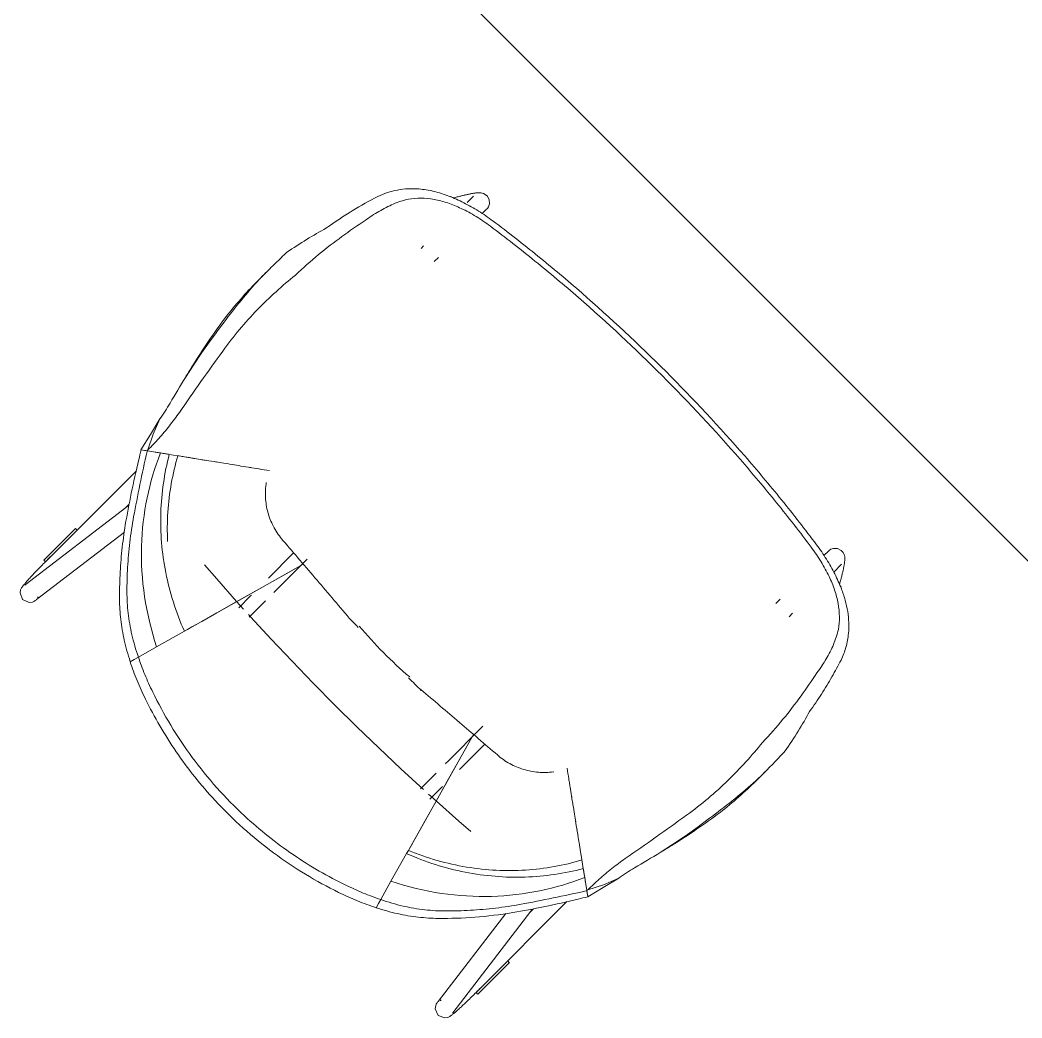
# Model space of a CAD drawing. Header units: millimetres. Extents: x 79795 to 317870, y -36033 to 97293.
# Drawn here: x 199463 to 200325, y 16418 to 17276 of the extents above; entities that cross this region are included whole.
import ezdxf

# ---------------------------------------------------------------- set-up
doc = ezdxf.new("R2010")
doc.units = ezdxf.units.MM
doc.header["$MEASUREMENT"] = 0
doc.layers.add('I-FURN', color=8, linetype='CONTINUOUS', lineweight=9)

msp = doc.modelspace()

# ---------------------------------------------------------------- linework, layer by layer
at = {"layer": 'I-FURN'}
for p, q in [((199847.65, 17293.55), (200342.63, 16798.58)), ((199833.71, 17124.72), (199833.84, 17124.22)), ((199839.04, 17124.15), (199835.64, 17123.23)), ((199839.24, 17124.2), (199839.04, 17124.15)), ((199839.96, 17124.39), (199839.24, 17124.2)), ((199840.68, 17124.58), (199839.96, 17124.39)), ((199841.4, 17124.76), (199840.68, 17124.58)), ((199842.12, 17124.95), (199841.4, 17124.76)), ((199842.83, 17125.12), (199842.12, 17124.95)), ((199843.54, 17125.3), (199842.83, 17125.12)), ((199844.25, 17125.47), (199843.54, 17125.3)), ((199844.94, 17125.63), (199844.25, 17125.47)), ((199845.63, 17125.8), (199844.94, 17125.63)), ((199846.31, 17125.95), (199845.63, 17125.8)), ((199846.99, 17126.1), (199846.31, 17125.95)), ((199847.65, 17126.25), (199846.99, 17126.1)), ((199853.11, 17124.92), (199847.54, 17119.35)), ((199848.3, 17126.39), (199847.65, 17126.25)), ((199848.94, 17126.53), (199848.3, 17126.39)), ((199849.56, 17126.65), (199848.94, 17126.53)), ((199850.18, 17126.78), (199849.56, 17126.65)), ((199850.78, 17126.89), (199850.18, 17126.78)), ((199851.36, 17127), (199850.78, 17126.89)), ((199851.93, 17127.11), (199851.36, 17127)), ((199852.49, 17127.21), (199851.93, 17127.11)), ((199853.03, 17127.3), (199852.49, 17127.21)), ((199853.56, 17127.38), (199853.03, 17127.3)), ((199854.07, 17127.46), (199853.56, 17127.38)), ((199854.57, 17127.53), (199854.07, 17127.46)), ((199855.05, 17127.59), (199854.57, 17127.53)), ((199855.53, 17127.64), (199855.05, 17127.59)), ((199856, 17127.69), (199855.53, 17127.64)), ((199856.46, 17127.73), (199856, 17127.69)), ((199856.92, 17127.76), (199856.46, 17127.73)), ((199857.39, 17127.79), (199856.92, 17127.76)), ((199857.87, 17127.79), (199857.39, 17127.79)), ((199858.39, 17127.79), (199857.87, 17127.79)), ((199858.97, 17127.75), (199858.39, 17127.79)), ((199859.65, 17127.67), (199858.97, 17127.75)), ((199860.49, 17127.51), (199859.65, 17127.67)), ((199861.61, 17127.16), (199860.49, 17127.51)), ((199863.13, 17126.4), (199861.61, 17127.16)), ((199865.05, 17124.7), (199863.13, 17126.4)), ((199866.63, 17121.62), (199865.05, 17124.7)), ((199866.63, 17121.62), (199866.8, 17118.17)), ((199860.64, 17109.82), (199864.43, 17113.61)), ((199865.05, 17114.31), (199864.43, 17113.61)), ((199865.99, 17115.73), (199865.05, 17114.31)), ((199866.8, 17118.17), (199865.99, 17115.73)), ((199810.22, 17082.03), (199808.03, 17079.84)), ((199819.34, 17068.53), (199823.02, 17072.2)), ((199675.15, 17059.7), (199669.21, 17053.76)), ((199619.25, 16990.28), (199627.41, 17001.6)), ((199612.08, 16979.62), (199619.25, 16990.28)), ((199605.24, 16969.01), (199612.08, 16979.62)), ((199583.23, 16933.21), (199575.1, 16919.91)), ((199577.51, 16920.26), (199583.23, 16933.21)), ((199575.1, 16919.91), (199566.98, 16906.61)), ((199572.98, 16906.75), (199577.51, 16920.26)), ((199567.02, 16906.7), (199572.4, 16905.83)), ((199572.37, 16905.84), (199567.04, 16906.7)), ((199572.34, 16905.84), (199567.04, 16906.7)), ((199572.98, 16906.75), (199572.4, 16905.83)), ((199572.28, 16905.35), (199572.37, 16905.84)), ((199577.79, 16904.96), (199583.83, 16903.98)), ((199583.83, 16903.98), (199588.15, 16903.28)), ((199588.15, 16903.28), (199591.39, 16902.76)), ((199591.39, 16902.76), (199598.78, 16901.56)), ((199563.01, 16888.72), (199489.06, 16814.77)), ((199674.8, 16878.52), (199674.6, 16877.04)), ((199554.69, 16857.72), (199467.43, 16790.51)), ((199554.21, 16857.29), (199556.62, 16859.7)), ((199554.69, 16857.72), (199555.86, 16858.51)), ((199510.62, 16839.15), (199483.36, 16811.89)), ((199510.67, 16839.1), (199512.04, 16837.73)), ((199477.19, 16777.84), (199552.7, 16836)), ((200159.14, 16820.22), (200158.44, 16819.59)), ((200160.57, 16821.15), (200159.14, 16820.22)), ((200163, 16821.97), (200160.57, 16821.15)), ((200166.45, 16821.8), (200163, 16821.97)), ((200166.45, 16821.8), (200169.53, 16820.22)), ((200169.53, 16820.22), (200171.23, 16818.3)), ((199484.77, 16810.47), (199483.41, 16811.84)), ((199489.05, 16814.74), (199484.77, 16810.47)), ((199484.87, 16810.55), (199485.86, 16811.55)), ((199485.86, 16811.55), (199486.84, 16812.55)), ((199486.84, 16812.55), (199487.84, 16813.55)), ((199487.84, 16813.55), (199488.84, 16814.54)), ((199488.84, 16814.54), (199489.06, 16814.77)), ((199698.05, 16817.7), (199676.68, 16796.34)), ((199682.92, 16785.6), (199709.95, 16812.64)), ((200158.44, 16819.59), (200154.66, 16815.81)), ((200171.23, 16818.3), (200172, 16816.78)), ((200172, 16816.78), (200172.34, 16815.66)), ((200172.34, 16815.66), (200172.51, 16814.82)), ((200172.53, 16811.16), (200172.48, 16810.7)), ((200172.51, 16814.82), (200172.59, 16814.14)), ((200172.57, 16811.62), (200172.53, 16811.16)), ((200172.6, 16812.09), (200172.57, 16811.62)), ((200172.59, 16814.14), (200172.62, 16813.56)), ((200172.62, 16812.55), (200172.6, 16812.09)), ((200172.62, 16813.56), (200172.63, 16813.04)), ((200172.63, 16813.04), (200172.62, 16812.55)), ((199476.57, 16802.01), (199477.43, 16802.91)), ((199477.43, 16802.91), (199478.31, 16803.82)), ((199478.31, 16803.82), (199479.2, 16804.75)), ((199479.2, 16804.75), (199480.11, 16805.69)), ((199480.11, 16805.69), (199481.04, 16806.64)), ((199481.04, 16806.64), (199481.98, 16807.61)), ((199481.98, 16807.61), (199482.93, 16808.58)), ((199482.93, 16808.58), (199483.9, 16809.57)), ((199483.9, 16809.57), (199484.87, 16810.55)), ((199607.05, 16752.26), (199706.63, 16808.37)), ((199621.69, 16807.81), (199632.12, 16795.74)), ((199706.63, 16808.37), (199689.91, 16798.95)), ((200163.06, 16801.58), (200169.76, 16808.28)), ((200171.08, 16802.81), (200170.94, 16802.15)), ((200171.22, 16803.47), (200171.08, 16802.81)), ((200171.36, 16804.1), (200171.22, 16803.47)), ((200171.49, 16804.73), (200171.36, 16804.1)), ((200171.61, 16805.34), (200171.49, 16804.73)), ((200171.73, 16805.94), (200171.61, 16805.34)), ((200171.84, 16806.53), (200171.73, 16805.94)), ((200171.94, 16807.1), (200171.84, 16806.53)), ((200172.04, 16807.66), (200171.94, 16807.1)), ((200172.13, 16808.2), (200172.04, 16807.66)), ((200172.21, 16808.72), (200172.13, 16808.2)), ((200172.29, 16809.24), (200172.21, 16808.72)), ((200172.36, 16809.74), (200172.29, 16809.24)), ((200172.42, 16810.22), (200172.36, 16809.74)), ((200172.48, 16810.7), (200172.42, 16810.22)), ((199468.77, 16793.61), (199469.34, 16794.24)), ((199469.34, 16794.24), (199469.94, 16794.91)), ((199469.94, 16794.91), (199470.57, 16795.6)), ((199470.57, 16795.6), (199471.22, 16796.32)), ((199471.22, 16796.32), (199471.91, 16797.06)), ((199471.91, 16797.06), (199472.63, 16797.83)), ((199472.63, 16797.83), (199473.37, 16798.62)), ((199473.37, 16798.62), (199474.13, 16799.44)), ((199474.13, 16799.44), (199474.92, 16800.28)), ((199474.92, 16800.28), (199475.74, 16801.14)), ((199475.74, 16801.14), (199476.57, 16802.01)), ((199632.12, 16795.74), (199649.27, 16776.37)), ((199689.91, 16798.95), (199668.47, 16786.87)), ((200168.07, 16790.8), (200168.98, 16794.21)), ((200169.03, 16794.4), (200168.98, 16794.21)), ((200169.22, 16795.12), (200169.03, 16794.4)), ((200169.41, 16795.85), (200169.22, 16795.12)), ((200169.6, 16796.57), (200169.41, 16795.85)), ((200169.78, 16797.29), (200169.6, 16796.57)), ((200169.96, 16798), (200169.78, 16797.29)), ((200170.13, 16798.71), (200169.96, 16798)), ((200170.3, 16799.41), (200170.13, 16798.71)), ((200170.47, 16800.11), (200170.3, 16799.41)), ((200170.63, 16800.8), (200170.47, 16800.11)), ((200170.79, 16801.48), (200170.63, 16800.8)), ((200170.94, 16802.15), (200170.79, 16801.48)), ((199462.93, 16783.67), (199463.39, 16786.18)), ((199463.39, 16786.18), (199463.89, 16787.32)), ((199463.89, 16787.32), (199464.28, 16788.02)), ((199464.28, 16788.02), (199464.62, 16788.56)), ((199464.62, 16788.56), (199464.95, 16789.02)), ((199464.95, 16789.02), (199465.28, 16789.47)), ((199465.28, 16789.47), (199465.62, 16789.91)), ((199465.62, 16789.91), (199465.99, 16790.37)), ((199465.99, 16790.37), (199466.38, 16790.84)), ((199466.38, 16790.84), (199466.79, 16791.34)), ((199466.79, 16791.34), (199467.24, 16791.87)), ((199467.17, 16790.31), (199467.23, 16790.36)), ((199467.23, 16790.36), (199467.38, 16790.47)), ((199467.24, 16791.87), (199467.72, 16792.42)), ((199467.38, 16790.47), (199467.43, 16790.51)), ((199467.72, 16792.42), (199468.23, 16793)), ((199468.23, 16793), (199468.77, 16793.61)), ((199668.47, 16786.87), (199648.9, 16775.85)), ((199682.92, 16785.6), (199682.1, 16784.78)), ((200169.05, 16789.01), (200169.55, 16788.88)), ((199465.02, 16778), (199462.93, 16783.67)), ((199465.02, 16778), (199470.84, 16775.36)), ((199474.81, 16776.28), (199475.53, 16776.68)), ((199475.53, 16776.68), (199476.08, 16777.03)), ((199476.08, 16777.03), (199476.55, 16777.35)), ((199476.55, 16777.35), (199476.99, 16777.68)), ((199476.99, 16777.68), (199477.19, 16777.84)), ((199477.92, 16779.66), (199478.04, 16779.81)), ((199478.04, 16779.81), (199478.21, 16780.04)), ((199478.21, 16780.04), (199478.44, 16780.33)), ((199661.35, 16781), (199651.06, 16770.72)), ((199661.35, 16781), (199662.03, 16781.68)), ((199674.07, 16776.76), (199673.32, 16776)), ((199682.1, 16784.78), (199681.28, 16783.96)), ((200117.04, 16778.19), (200113.36, 16774.51)), ((199470.84, 16775.36), (199473.59, 16775.78)), ((199473.59, 16775.78), (199474.81, 16776.28)), ((199648.9, 16775.85), (199632.21, 16766.44)), ((199649.27, 16776.37), (199655.32, 16769.65)), ((199659.98, 16762.66), (199669.83, 16772.52)), ((199670.43, 16773.12), (199669.83, 16772.52)), ((199671.13, 16773.82), (199670.43, 16773.12)), ((199671.84, 16774.53), (199671.13, 16773.82)), ((199672.57, 16775.26), (199671.84, 16774.53)), ((199673.32, 16776), (199672.57, 16775.26)), ((199632.21, 16766.44), (199619.26, 16759.14)), ((199661.2, 16763.17), (199659.42, 16765.12)), ((199678.93, 16743.93), (199661.2, 16763.17)), ((200124.68, 16763.2), (200127.56, 16766.09)), ((199604.34, 16750.74), (199580.46, 16737.28)), ((199580.46, 16737.28), (199604.34, 16750.74)), ((199607.05, 16752.26), (199604.34, 16750.74)), ((199604.34, 16750.74), (199607.05, 16752.26)), ((199610.73, 16754.34), (199607.05, 16752.26)), ((199619.26, 16759.14), (199610.73, 16754.34)), ((199696.97, 16724.83), (199678.93, 16743.93)), ((199580.46, 16737.28), (199564.75, 16728.43)), ((199564.75, 16728.43), (199580.46, 16737.28)), ((199557.73, 16724.48), (199561.23, 16726.45)), ((199557.73, 16724.48), (199561.23, 16726.45)), ((199561.23, 16726.45), (199564.75, 16728.43)), ((199561.23, 16726.45), (199564.75, 16728.43)), ((199715.28, 16705.88), (199696.97, 16724.83)), ((199733.85, 16687.12), (199715.28, 16705.88)), ((199808.22, 16699.66), (199807.92, 16700.44)), ((199752.63, 16668.58), (199733.85, 16687.12)), ((199771.59, 16650.29), (199752.63, 16668.58)), ((199861.26, 16668.9), (199830.44, 16638.08)), ((199853.2, 16661.8), (199797.1, 16562.22)), ((199843.78, 16645.07), (199853.2, 16661.8)), ((199790.71, 16632.28), (199771.59, 16650.29)), ((199841.17, 16631.84), (199862.85, 16653.53)), ((199831.7, 16623.64), (199843.78, 16645.07)), ((199809.96, 16614.58), (199790.71, 16632.28)), ((199828.89, 16636.54), (199829.71, 16637.36)), ((199829.71, 16637.36), (199830.44, 16638.08)), ((200098.59, 16624.37), (200104.53, 16630.32)), ((199817.35, 16625), (199807.5, 16615.14)), ((199817.35, 16625), (199818.03, 16625.68)), ((199818.03, 16625.68), (199818.73, 16626.38)), ((199818.73, 16626.38), (199819.45, 16627.09)), ((199819.45, 16627.09), (199820.18, 16627.82)), ((199820.18, 16627.82), (199820.92, 16628.57)), ((199820.68, 16604.07), (199831.7, 16623.64)), ((199921.87, 16629.76), (199922.28, 16629.82)), ((199815.55, 16606.23), (199825.84, 16616.51)), ((199826.44, 16617.11), (199825.84, 16616.51)), ((199821.2, 16604.44), (199814.48, 16610.48)), ((199840.58, 16587.28), (199821.2, 16604.44)), ((199811.27, 16587.38), (199820.68, 16604.07)), ((199803.98, 16574.43), (199811.27, 16587.38)), ((199850.85, 16578.41), (199840.58, 16587.28)), ((200046.43, 16582.58), (200035.12, 16574.41)), ((199799.17, 16565.9), (199803.98, 16574.43)), ((200035.12, 16574.41), (200024.45, 16567.24)), ((199795.57, 16559.51), (199797.1, 16562.22)), ((199797.1, 16562.22), (199795.57, 16559.51)), ((199797.1, 16562.22), (199799.17, 16565.9)), ((200024.45, 16567.24), (200013.84, 16560.4)), ((199782.12, 16535.63), (199795.57, 16559.51)), ((199795.57, 16559.51), (199782.12, 16535.63)), ((199946.39, 16553.95), (199947.59, 16546.56)), ((199947.59, 16546.56), (199948.11, 16543.32)), ((199773.26, 16519.91), (199782.12, 16535.63)), ((199782.12, 16535.63), (199773.26, 16519.91)), ((199948.11, 16543.32), (199948.81, 16539)), ((199948.81, 16539), (199949.79, 16532.96)), ((199964.75, 16530.27), (199978.05, 16538.4)), ((199978.05, 16538.4), (199965.1, 16532.67)), ((199950.67, 16527.54), (199950.19, 16527.44)), ((199951.58, 16528.14), (199950.67, 16527.57)), ((199950.67, 16527.57), (199951.54, 16522.19)), ((199951.53, 16522.2), (199950.67, 16527.54)), ((199951.44, 16522.79), (199950.68, 16527.5)), ((199951.44, 16522.14), (199964.75, 16530.27)), ((199965.1, 16532.67), (199951.58, 16528.14)), ((199773.26, 16519.91), (199771.28, 16516.4)), ((199773.26, 16519.91), (199771.28, 16516.4)), ((199859.6, 16444.22), (199933.56, 16518.18)), ((199771.28, 16516.4), (199769.31, 16512.9)), ((199771.28, 16516.4), (199769.31, 16512.9)), ((199835.34, 16422.6), (199902.56, 16509.85)), ((199904.79, 16512.05), (199902.1, 16509.35)), ((199902.56, 16509.85), (199903.34, 16511.03)), ((199880.91, 16507.97), (199822.67, 16432.36)), ((199882.57, 16467.2), (199883.93, 16465.84)), ((199856.72, 16438.53), (199883.98, 16465.79)), ((199855.31, 16439.94), (199859.61, 16444.25)), ((199855.39, 16440.04), (199856.38, 16441.02)), ((199856.38, 16441.02), (199857.38, 16442.01)), ((199857.38, 16442.01), (199858.38, 16443)), ((199858.38, 16443), (199859.38, 16444)), ((199859.38, 16444), (199859.6, 16444.22)), ((199821.86, 16431.24), (199822.19, 16431.71)), ((199822.19, 16431.71), (199822.51, 16432.16)), ((199822.51, 16432.16), (199822.67, 16432.36)), ((199824.49, 16433.09), (199824.65, 16433.2)), ((199824.65, 16433.2), (199824.87, 16433.38)), ((199824.87, 16433.38), (199825.16, 16433.61)), ((199845.97, 16430.9), (199846.85, 16431.74)), ((199846.85, 16431.74), (199847.74, 16432.6)), ((199847.74, 16432.6), (199848.65, 16433.47)), ((199848.65, 16433.47), (199849.58, 16434.37)), ((199849.58, 16434.37), (199850.52, 16435.28)), ((199850.52, 16435.28), (199851.48, 16436.21)), ((199851.48, 16436.21), (199852.44, 16437.15)), ((199852.44, 16437.15), (199853.42, 16438.1)), ((199853.42, 16438.1), (199854.4, 16439.07)), ((199854.4, 16439.07), (199855.39, 16440.04)), ((199856.67, 16438.58), (199855.31, 16439.94)), ((199820.2, 16426.01), (199820.61, 16428.75)), ((199822.84, 16420.19), (199820.2, 16426.01)), ((199820.61, 16428.75), (199821.11, 16429.97)), ((199821.11, 16429.97), (199821.51, 16430.7)), ((199821.51, 16430.7), (199821.86, 16431.24)), ((199837.25, 16422.89), (199837.83, 16423.39)), ((199837.83, 16423.39), (199838.44, 16423.93)), ((199838.44, 16423.93), (199839.08, 16424.5)), ((199839.08, 16424.5), (199839.74, 16425.1)), ((199839.74, 16425.1), (199840.43, 16425.73)), ((199840.43, 16425.73), (199841.15, 16426.39)), ((199841.15, 16426.39), (199841.89, 16427.08)), ((199841.89, 16427.08), (199842.66, 16427.79)), ((199842.66, 16427.79), (199843.46, 16428.53)), ((199843.46, 16428.53), (199844.27, 16429.3)), ((199844.27, 16429.3), (199845.11, 16430.09)), ((199845.11, 16430.09), (199845.97, 16430.9)), ((199822.84, 16420.19), (199828.5, 16418.1)), ((199828.5, 16418.1), (199831.01, 16418.56)), ((199831.01, 16418.56), (199832.16, 16419.05)), ((199832.16, 16419.05), (199832.86, 16419.45)), ((199832.86, 16419.45), (199833.39, 16419.79)), ((199833.39, 16419.79), (199833.86, 16420.12)), ((199833.86, 16420.12), (199834.3, 16420.45)), ((199834.3, 16420.45), (199834.74, 16420.79)), ((199834.74, 16420.79), (199835.2, 16421.15)), ((199835.15, 16422.33), (199835.19, 16422.39)), ((199835.19, 16422.39), (199835.3, 16422.55)), ((199835.2, 16421.15), (199835.68, 16421.54)), ((199835.3, 16422.55), (199835.34, 16422.6)), ((199835.68, 16421.54), (199836.18, 16421.96)), ((199836.18, 16421.96), (199836.7, 16422.41)), ((199836.7, 16422.41), (199837.25, 16422.89))]:
    msp.add_line(p, q, dxfattribs=at)
msp.add_arc((200042.36, 16997.52), 376.15, 220.12594, 229.52933, dxfattribs=at)
for centre, major_axis, ratio, start_param, end_param in [((203887.99, 15252.51), (4235.43, 4235.43), 0.743145, 1.876602, 1.878583), ((204131.55, 14198.16), (3756.55, -3756.55), 0.981627, 3.381927, 3.386869), ((199066.04, 16866.49), (411.51, 411.51), 0.743145, 5.413461, 5.430001), ((198297.34, 20843.15), (4235.43, 4235.43), 0.743145, 4.404602, 4.406583), ((197242.99, 21086.72), (3756.55, -3756.55), 0.981627, 6.037909, 6.042851), ((199911.32, 16021.2), (411.51, 411.51), 0.743145, 0.853184, 0.869724)]:
    msp.add_ellipse(centre, major_axis=major_axis, ratio=ratio, start_param=start_param, end_param=end_param, dxfattribs=at)
for points, knots in [([(199770.75, 17124.58), (199773.46, 17125.88), (199779, 17128.09), (199790.59, 17131.04), (199803.9, 17131.72), (199818.91, 17129.3), (199827.61, 17126.55), (199832.02, 17124.84)], [-1, -1, -1, -1, -0.85, -0.7, -0.4, -0.2, 0, 0, 0, 0]), ([(200143.79, 16822.86), (200134.1, 16835.76), (200114.19, 16861.28), (200072.21, 16911.26), (200016.16, 16971.32), (199956.1, 17027.38), (199906.12, 17069.35), (199880.6, 17089.26), (199867.69, 17098.96)], [-1, -1, -1, -1, -0.875, -0.75, -0.5, -0.25, -0.125, 0, 0, 0, 0]), ([(199869.92, 17103.45), (199882.92, 17093.67), (199908.65, 17073.59), (199959.03, 17031.26), (200019.58, 16974.74), (200076.1, 16914.2), (200118.43, 16863.81), (200138.51, 16838.09), (200148.29, 16825.08)], [-1, -1, -1, -1, -0.875, -0.75, -0.5, -0.25, -0.125, 0, 0, 0, 0]), ([(199598.78, 16901.56), (199594.11, 16886.01), (199589.68, 16861.55), (199589.51, 16836.27), (199589.94, 16827.81)], [0, 0, 0, 0, 0.3333333, 0.5000122, 0.5000122, 0.5000122, 0.5000122]), ([(199598.78, 16901.56), (199599.31, 16901.47), (199600.97, 16901.2), (199604.98, 16900.55), (199608.32, 16900.01), (199609.78, 16899.78)], [-1, -1, -1, -1, -0.8928571, -0.7857143, -0.7142857, -0.7142857, -0.7142857, -0.7142857]), ([(199609.58, 16899.81), (199610.29, 16899.7), (199611.47, 16899.5), (199612.75, 16899.3), (199613.24, 16899.22)], [-0.71428571, -0.71428571, -0.71428571, -0.71428571, -0.67857143, -0.65678994, -0.65678994, -0.65678994, -0.65678994]), ([(200169.41, 16725.91), (200171.14, 16729.53), (200173.92, 16736.96), (200176.5, 16750.78), (200175.99, 16764.39), (200173.15, 16777.33), (200170.96, 16783.88), (200169.68, 16787.19)], [0, 0, 0, 0, 0.2, 0.4, 0.7, 0.85, 1, 1, 1, 1]), ([(199737.03, 16526.11), (199727.4, 16530.83), (199708.37, 16541.25), (199680.73, 16559.76), (199654.59, 16581.01), (199625.57, 16609.48), (199601.72, 16639.41), (199582.91, 16669.23), (199574.72, 16684.49), (199570.94, 16692.2)], [-1, -1, -1, -1, -0.861111, -0.722222, -0.583333, -0.444444, -0.222222, -0.111111, 0, 0, 0, 0]), ([(199577.1, 16698.36), (199581.79, 16688.7), (199592.17, 16669.63), (199610.63, 16641.95), (199631.87, 16615.77), (199660.35, 16586.75), (199690.31, 16562.92), (199720.19, 16544.16), (199735.47, 16536.02), (199743.19, 16532.27)], [-1, -1, -1, -1, -0.861111, -0.722222, -0.583333, -0.444444, -0.222222, -0.111111, 0, 0, 0, 0]), ([(199936.4, 16615.66), (199936.19, 16616.94), (199935.76, 16619.6), (199935.32, 16622.31), (199935.09, 16623.72)], [0.85714286, 0.85714286, 0.85714286, 0.85714286, 0.89285714, 0.93070121, 0.93070121, 0.93070121, 0.93070121]), ([(199936.22, 16616.77), (199936.64, 16614.16), (199937.1, 16611.29), (199937.56, 16608.47), (199937.61, 16608.2)], [-0.85714286, -0.85714286, -0.85714286, -0.85714286, -0.78571429, -0.77790979, -0.77790979, -0.77790979, -0.77790979]), ([(199938.83, 16600.64), (199938.73, 16601.25), (199938.34, 16603.67), (199937.93, 16606.21), (199937.62, 16608.14), (199937.61, 16608.19)], [0.71428571, 0.71428571, 0.71428571, 0.71428571, 0.73214286, 0.78571429, 0.78716796, 0.78716796, 0.78716796, 0.78716796])]:
    msp.add_open_spline(points, degree=3, knots=knots, dxfattribs=at)
for points in [[(199726.52, 17097.48), (199734.01, 17102.79), (199748.89, 17112.65), (199763.51, 17120.88), (199770.75, 17124.58)], [(199797.09, 17122.25), (199792.67, 17121.19), (199784.03, 17118.41), (199771.67, 17112.03), (199763.68, 17106.76), (199759.77, 17103.84)], [(199842.64, 17114.23), (199838.7, 17116.1), (199830.88, 17119.29), (199819.2, 17122.32), (199807.85, 17123.42), (199800.63, 17122.87), (199797.09, 17122.25)], [(199832.02, 17124.84), (199836.27, 17123.2), (199844.75, 17119.42), (199857.53, 17112.22), (199865.81, 17106.53), (199869.92, 17103.45)], [(199867.69, 17098.96), (199863.6, 17102.02), (199855.34, 17107.62), (199846.9, 17112.2), (199842.64, 17114.23)], [(199692.58, 17076.57), (199698.2, 17080.42), (199709.49, 17087.78), (199720.84, 17094.38), (199726.52, 17097.48)], [(199759.77, 17103.84), (199753.21, 17099.57), (199739.98, 17090.37), (199719.7, 17074.94), (199706.43, 17063.16), (199699.84, 17056.95)], [(199673, 17057.54), (199676.27, 17060.83), (199682.79, 17067.3), (199689.31, 17073.52), (199692.58, 17076.57)], [(199627.41, 17001.6), (199632.33, 17008.22), (199642.1, 17021.34), (199657.06, 17040.31), (199667.52, 17052.03), (199673, 17057.54)], [(199699.84, 17056.95), (199694.22, 17052.42), (199683.14, 17042.87), (199666.91, 17027.32), (199651.51, 17010.28), (199641.97, 16998), (199637.37, 16991.64)], [(199672.99, 17057.52), (199670.88, 17055.43), (199668.78, 17053.33), (199666.69, 17051.23)], [(199666.69, 17051.23), (199661.92, 17046.43), (199652.67, 17036.47), (199643.95, 17025.89), (199639.69, 17020.46)], [(199639.69, 17020.46), (199634.69, 17013.9), (199625.05, 17000.32), (199615.88, 16986.1), (199611.35, 16978.89)], [(199637.37, 16991.64), (199631.06, 16982.91), (199618.51, 16965.38), (199606.15, 16947.72), (199600.01, 16938.86)], [(199583.23, 16933.21), (199584.76, 16935.4), (199587.76, 16939.87), (199590.62, 16944.5), (199592.01, 16946.86)], [(199600.01, 16938.86), (199597.24, 16934.86), (199591.51, 16927.12), (199582.47, 16916.3), (199576.17, 16909.81), (199572.98, 16906.75)], [(199572.34, 16905.84), (199570.91, 16906.07), (199569.15, 16906.36), (199567.04, 16906.7)], [(199565.17, 16898.24), (199562.75, 16888.47), (199558.44, 16869.28), (199555.04, 16850.96), (199553.52, 16842.06)], [(199560.68, 16849.21), (199562.38, 16858.18), (199565.98, 16876.56), (199570.07, 16895.65), (199572.28, 16905.35)], [(199583.83, 16903.98), (199574.03, 16879.39), (199562.47, 16824.92), (199570.88, 16765.99), (199580.46, 16737.28)], [(199572.4, 16905.83), (199575.1, 16905.4), (199577.4, 16905.02), (199579.3, 16904.71)], [(199579.31, 16904.71), (199581.21, 16904.41), (199582.72, 16904.16), (199583.83, 16903.98)], [(199591.39, 16902.76), (199587.11, 16886.58), (199582.15, 16852.88), (199586.33, 16800.88), (199597.05, 16767.01), (199604.34, 16750.74)], [(199583.83, 16903.98), (199585.45, 16903.72), (199586.89, 16903.49), (199588.15, 16903.28)], [(199588.15, 16903.28), (199589.41, 16903.08), (199590.49, 16902.9), (199591.39, 16902.76)], [(199613.25, 16899.22), (199615.29, 16898.89), (199617.51, 16898.53), (199619.87, 16898.14)], [(199619.47, 16898.21), (199620.64, 16898.02), (199621.84, 16897.83), (199623.07, 16897.63)], [(199623.09, 16897.62), (199625.97, 16897.15), (199629.03, 16896.66), (199632.26, 16896.14)], [(199631.63, 16896.24), (199633.77, 16895.89), (199635.97, 16895.53), (199638.23, 16895.17)], [(199638.21, 16895.17), (199640.85, 16894.74), (199643.58, 16894.3), (199646.35, 16893.86)], [(199645.48, 16894), (199647.95, 16893.6), (199650.45, 16893.19), (199652.99, 16892.78)], [(199653.03, 16892.77), (199655.85, 16892.32), (199658.69, 16891.86), (199661.61, 16891.38)], [(199660.5, 16891.56), (199663.15, 16891.13), (199665.85, 16890.7), (199668.57, 16890.25)], [(199668.53, 16890.26), (199671.52, 16889.78), (199674.54, 16889.29), (199677.61, 16888.79)], [(199674.6, 16877.04), (199674, 16872.74), (199673.76, 16864.04), (199676.2, 16851.25), (199681.28, 16839.25), (199686.25, 16832.1), (199689.09, 16828.82)], [(199554.92, 16784.36), (199554.9, 16791.38), (199555.3, 16805.53), (199557.18, 16827.12), (199559.36, 16841.8), (199560.68, 16849.21)], [(199553.52, 16842.06), (199552.33, 16834.74), (199550.36, 16820.25), (199548.77, 16798.95), (199548.5, 16784.95), (199548.57, 16778.01)], [(199689.09, 16828.82), (199698.89, 16817.45), (199718.52, 16794.59), (199738.18, 16771.48), (199748.01, 16759.86)], [(200143.79, 16822.86), (200146.85, 16818.77), (200152.45, 16810.51), (200157.03, 16802.07), (200159.06, 16797.81)], [(200169.68, 16787.19), (200168.03, 16791.44), (200164.25, 16799.92), (200157.05, 16812.7), (200151.36, 16820.98), (200148.29, 16825.08)], [(200159.06, 16797.81), (200160.94, 16793.86), (200164.12, 16786.04), (200167.15, 16774.37), (200168.25, 16763.01), (200167.7, 16755.8), (200167.09, 16752.26)], [(199548.57, 16778.01), (199548.59, 16772.39), (199549.32, 16760.91), (199552.25, 16742.93), (199555.68, 16730.68), (199557.73, 16724.48)], [(199564.75, 16728.43), (199562.51, 16734.9), (199558.77, 16747.69), (199555.62, 16766.47), (199554.9, 16778.47), (199554.92, 16784.36)], [(199748.01, 16759.86), (199749.96, 16757.91), (199751.91, 16755.97), (199753.85, 16754.02)], [(200167.09, 16752.26), (200166.01, 16747.82), (200163.22, 16739.14), (200156.85, 16726.82), (200151.59, 16718.85), (200148.67, 16714.94)], [(199564.75, 16728.43), (199566.41, 16723.46), (199570.14, 16713.47), (199574.66, 16703.4), (199577.1, 16698.36)], [(200142.31, 16681.69), (200145.9, 16686.65), (200152.71, 16696.56), (200161.57, 16711.49), (200166.91, 16721.14), (200169.41, 16725.91)], [(199570.94, 16692.2), (199568.3, 16697.61), (199563.44, 16708.43), (199559.47, 16719.15), (199557.73, 16724.48)], [(199797.29, 16710.58), (199800.93, 16706.94), (199804.57, 16703.3), (199808.22, 16699.66)], [(200148.67, 16714.94), (200144.4, 16708.37), (200135.2, 16695.15), (200119.77, 16674.86), (200107.99, 16661.6), (200101.79, 16655.01)], [(199807.92, 16700.44), (199818.99, 16691.06), (199841.02, 16672.32), (199862.81, 16653.6), (199873.65, 16644.25)], [(200121.4, 16647.75), (200125.27, 16653.38), (200132.63, 16664.69), (200139.22, 16676.02), (200142.31, 16681.69)], [(200101.79, 16655.01), (200097.25, 16649.39), (200087.7, 16638.31), (200072.15, 16622.08), (200055.12, 16606.68), (200042.84, 16597.13), (200036.47, 16592.54)], [(200121.4, 16647.75), (200118.36, 16644.48), (200112.13, 16637.95), (200105.66, 16631.43), (200102.38, 16628.17)], [(199873.65, 16644.25), (199876.94, 16641.42), (199884.1, 16636.43), (199896.1, 16631.36), (199908.89, 16628.92), (199917.58, 16629.17), (199921.87, 16629.76)], [(199933.62, 16632.78), (199934.12, 16629.71), (199934.61, 16626.69), (199935.09, 16623.7)], [(200102.38, 16628.17), (200096.86, 16622.69), (200085.15, 16612.22), (200066.18, 16597.26), (200053.05, 16587.49), (200046.43, 16582.58)], [(200065.29, 16594.85), (200070.72, 16599.11), (200081.31, 16607.84), (200091.26, 16617.08), (200096.06, 16621.85)], [(200096.06, 16621.85), (200098.17, 16623.95), (200100.26, 16626.05), (200102.35, 16628.15)], [(199938.69, 16601.51), (199939.14, 16598.74), (199939.58, 16596.03), (199940, 16593.39)], [(199941.07, 16586.8), (199940.73, 16588.93), (199940.37, 16591.14), (199940, 16593.39)], [(199940.97, 16587.42), (199941.38, 16584.87), (199941.78, 16582.39), (199942.17, 16580.04)], [(200036.47, 16592.54), (200027.74, 16586.22), (200010.21, 16573.68), (199992.55, 16561.31), (199983.69, 16555.18)], [(200023.72, 16566.52), (200030.93, 16571.05), (200045.16, 16580.22), (200058.73, 16589.85), (200065.29, 16594.85)], [(199943.04, 16574.64), (199942.76, 16576.37), (199942.47, 16578.18), (199942.16, 16580.06)], [(199942.98, 16575.04), (199943.36, 16572.67), (199943.71, 16570.53), (199944.04, 16568.49)], [(199797.1, 16562.22), (199813.41, 16555.47), (199847.13, 16545.89), (199898.22, 16543.37), (199930.85, 16549.28), (199946.39, 16553.95)], [(199944.64, 16564.74), (199944.46, 16565.89), (199944.26, 16567.12), (199944.05, 16568.41)], [(199944.61, 16564.95), (199945.08, 16562.03), (199945.87, 16557.16), (199946.28, 16554.65), (199946.39, 16553.95)], [(199795.57, 16559.51), (199811.84, 16552.22), (199845.71, 16541.5), (199897.72, 16537.32), (199931.41, 16542.28), (199947.59, 16546.56)], [(199983.69, 16555.18), (199979.69, 16552.41), (199971.95, 16546.68), (199961.13, 16537.64), (199954.64, 16531.34), (199951.58, 16528.14)], [(199948.11, 16543.32), (199947.91, 16544.58), (199947.74, 16545.66), (199947.59, 16546.56)], [(199978.05, 16538.4), (199980.24, 16539.93), (199984.7, 16542.92), (199989.33, 16545.78), (199991.69, 16547.18)], [(199782.12, 16535.63), (199810.82, 16526.05), (199869.75, 16517.63), (199924.23, 16529.19), (199948.81, 16539)], [(199948.81, 16539), (199948.55, 16540.62), (199948.32, 16542.05), (199948.11, 16543.32)], [(199949.55, 16534.48), (199949.24, 16536.38), (199948.99, 16537.89), (199948.81, 16539)], [(199743.19, 16532.27), (199748.23, 16529.83), (199758.3, 16525.31), (199768.3, 16521.57), (199773.26, 16519.91)], [(199950.19, 16527.44), (199940.5, 16525.24), (199921.41, 16521.15), (199903.03, 16517.55), (199894.04, 16515.84)], [(199950.67, 16527.57), (199950.23, 16530.26), (199949.86, 16532.57), (199949.55, 16534.47)], [(199950.68, 16527.51), (199950.88, 16526.22), (199951.15, 16524.59), (199951.44, 16522.78)], [(199769.31, 16512.9), (199763.99, 16514.64), (199753.26, 16518.6), (199742.45, 16523.47), (199737.03, 16526.11)], [(199829.19, 16510.08), (199823.31, 16510.07), (199811.3, 16510.78), (199792.52, 16513.94), (199779.73, 16517.68), (199773.26, 16519.91)], [(199886.89, 16508.69), (199895.84, 16510.22), (199914.21, 16513.62), (199933.35, 16517.92), (199943.08, 16520.33)], [(199769.31, 16512.9), (199775.51, 16510.85), (199787.76, 16507.42), (199805.74, 16504.48), (199817.22, 16503.76), (199822.84, 16503.73)], [(199894.04, 16515.84), (199886.64, 16514.53), (199871.98, 16512.35), (199850.36, 16510.47), (199836.21, 16510.07), (199829.19, 16510.08)], [(199822.84, 16503.73), (199833.19, 16503.61), (199854.2, 16504.3), (199875.88, 16506.91), (199886.89, 16508.69)]]:
    msp.add_open_spline(points, degree=3, dxfattribs=at)

doc.saveas('drawing.dxf')
